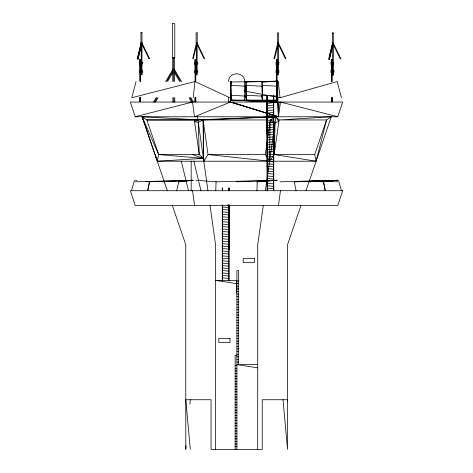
<?xml version="1.0" encoding="UTF-8"?>
<svg xmlns="http://www.w3.org/2000/svg" width="473" height="473" viewBox="0 0 473 473"><rect width="100%" height="100%" fill="white"/><g stroke="black" fill="none" stroke-linecap="round" stroke-linejoin="round"><path stroke-width="0.71" d="M273.607 169.257L267.204 168.63L267.044 95.629L267.044 100.128L268.386 100.513M331.585 97.556L331.538 101.943L331.508 97.562M139.967 97.337L139.896 101.719L139.896 97.332M140.239 81.267L140.611 59.356L139.896 59.32L139.896 81.25M195.13 97.651L195.059 102.05L195.059 97.651M195.591 70.518L195.775 59.515L195.059 59.515L195.059 81.516M276.64 86.648L276.403 100.583L276.38 59.515L277.101 59.515L277.101 100.583L276.38 59.515M276.936 69.052L277.101 59.515M207.954 190.714L203.792 161.21L208.019 154.547L269.58 161.21L274.174 154.547L275.091 122.377L270.869 120.26M189.933 97.645L192.493 102.05L194.545 116.772L230.386 102.05L278.455 116.772L278.946 102.05M215.765 190.714L216.084 181.803L195.852 180.266M256.916 190.714L257.235 181.803L277.148 180.266L215.765 181.803M230.457 102.05L278.455 116.772L277.757 102.05L230.386 100.128L230.599 95.032M231.061 84.105L231.185 81.196M231.185 81.995L277.757 81.196L276.959 100.128L277.757 102.05L231.185 100.128L230.386 81.196L231.185 81.995L231.185 100.128M186.108 445.702L185.777 449.35L185.777 244.813L172.355 205.442M189.904 404.113L190.306 399.738M287.377 401.193L287.507 399.738L262.219 399.738L262.219 449.35L211.047 449.35L211.047 399.738L185.777 399.738L190.306 449.35M193.191 97.728L194.971 81.563L229.848 97.728M228.636 81.563C228.252 71.281 245.032 71.281 244.642 81.563L244.642 100.288M278.455 116.772L280.477 102.05L337.787 116.772L342.665 102.05L231.185 102.05L278.455 116.772L277.828 102.05M278.455 205.442L280.477 190.714M306.001 190.714L331.289 116.772L326.547 119.953L316.094 161.21L157.278 161.21L142.131 116.772L146.872 119.953L194.326 119.953L275.883 116.772L278.834 121.738L275.091 122.377L270.012 121.732L269.58 161.21L265.353 154.547L270.184 120.544M263.301 205.442L257.708 244.813L257.708 449.35M265.388 190.714L275.883 116.772L203.148 119.953L146.872 119.953L158.662 154.547L157.278 161.21L203.396 158.384L203.792 161.21L203.148 119.953L267.316 119.953M331.289 116.772L279.088 119.953L326.547 119.953L314.716 154.547L316.094 161.21L274.174 154.547L279.088 119.953L275.883 116.772L270.266 119.953M147.83 190.714L149.385 181.803L193.102 180.266L178.711 181.803L193.102 180.266L135.177 181.803M147.606 190.714L149.61 181.803L145.761 181.401M176.701 190.714L178.711 181.803M332.318 44.166L332.549 43.149L332.738 74.971L333.453 74.929L333.288 33.033L332.448 32.992L332.223 43.232L333.27 43.203M333.264 43.185L340.879 58.758L340.282 58.794L332.543 43.232L333.264 43.185L329.474 59.456L328.871 59.492L332.549 43.149L328.883 58.226L329.486 58.191L332.318 46.939M137.82 57.676L137.495 59.078L138.092 59.054L141.238 45.964M138.146 56.269L141.256 42.925L140.936 42.931L140.936 32.726L141.977 32.702L141.977 62.395M140.936 42.931L141.734 43.835L148.894 58.551L149.498 58.528L141.977 42.889L141.256 42.854L137.495 59.024L138.092 59.054M196.419 43.031L192.659 58.717L193.256 58.717L197.135 43.031L204.661 58.717L204.058 58.717L196.419 43.031L196.419 74.923L197.135 74.923L197.135 43.031M277.74 43.031L273.979 58.717L274.577 58.717L278.461 43.031L285.982 58.717L285.385 58.717L277.74 43.031L277.74 74.923L278.461 74.923L278.538 32.832L277.42 32.832L277.42 43.073L278.538 43.073M141.977 42.889L138.092 58.002L137.495 58.025L141.256 42.854L141.776 42.972M136.07 81.563L131.778 97.728L194.971 81.563M131.518 190.714L134.474 180.266M300.97 205.442L287.507 244.813L287.507 449.35L283.025 399.738M153.589 102.05L156.208 97.598M165.58 81.711L172.704 69.632L172.704 57.676L174.561 57.676L174.638 81.498M154.535 102.05L157.131 97.645M166.78 81.285L173.65 69.632L173.65 57.676M155.446 102.05L158.041 97.645M167.69 81.285L172.881 72.475M245.641 100.128L277.757 102.05L277.757 81.196L276.959 81.995L277.757 100.128L268.297 100.518M198.323 122.377L203.148 119.953L203.396 158.384L158.662 154.547L142.131 116.772L197.962 119.835L194.58 121.732L198.323 122.377L199.204 154.547L203.396 158.384L203.402 121.732L208.019 154.547L265.353 154.547M333.288 33.033L332.164 33.039M332.223 43.232L332.785 43.179M330.728 72.15L334.074 72.133M142.604 70.767L139.263 70.767M142.054 32.726L140.936 32.726M272.424 100.513L273.766 100.128M269.947 95.812L280.04 97.728L337.166 81.563L341.453 97.728M230.635 102.05L130.335 102.05L135.213 116.772L192.523 102.05M278.29 102.422L280.477 102.05M325.394 190.714L323.384 181.803L337.385 180.266L280.081 181.803M331.029 63.991C329.48 64.281 335.221 64.245 333.672 63.973M267.204 103.303L273.607 102.676L273.607 153.973M267.204 105.745L273.607 105.118M267.204 108.187L273.607 107.566M267.204 110.629L273.607 110.008L273.766 153.973L273.648 152.146M267.204 113.071L273.607 112.45M267.204 115.513L273.607 114.892M267.204 117.96L273.607 117.334L273.766 153.973L273.631 149.787M267.204 120.402L273.607 119.775M267.204 122.844L273.607 122.217M267.204 125.286L273.607 124.665L273.766 153.973L273.607 146.648L267.204 147.269M267.204 127.728L273.607 127.107M267.204 130.17L273.607 129.549L273.766 153.973L273.607 144.206L267.204 144.827M267.204 132.611L273.607 131.991L273.766 153.973L273.607 141.764L267.204 142.385M267.204 135.059L273.607 134.433M267.204 137.501L273.607 136.874M267.204 139.943L273.607 139.322L273.766 153.973L273.625 102.274M267.204 149.716L273.607 149.09M267.204 152.158L273.607 151.531M267.204 157.042L273.607 156.421M267.204 188.798L273.607 188.177M222.446 258.914L228.843 258.293M164.048 181.803L193.102 180.266M308.952 181.803L337.385 180.266L323.384 181.803M262.503 81.995L277.757 81.196L245.641 81.995L246.445 100.128L277.757 102.05L262.503 100.128L261.699 96.09L261.699 95.292L262.503 100.128L262.503 81.995L261.699 81.995L262.503 100.128M261.699 81.995L277.757 81.196M141.977 63.843L141.977 74.675L141.256 74.71L141.256 63.808M236.5 181.803L277.148 180.266L256.916 181.803L257.235 181.803M294.513 181.803L337.385 180.266L294.289 181.803L296.074 190.714M331.502 62.779C328.292 63.045 336.386 62.998 333.187 62.773M332.673 70.897C325.909 71.051 337.929 71.169 333.234 70.897M194.297 62.797L197.897 62.797M275.617 62.797L279.218 62.797M194.297 63.997L197.897 63.997M275.617 63.997L279.218 63.997M194.297 70.962L197.897 70.962M275.617 70.962L279.218 70.962M194.297 72.162L197.897 72.162M275.617 72.162L279.218 72.162M245.641 81.995L246.445 81.995L246.445 100.128L245.641 96.09L245.641 95.292L246.445 100.128L245.641 85.382L246.445 100.128M230.386 100.128L277.757 100.128L276.959 85.382L277.757 100.128L276.959 96.09L276.959 95.292L277.757 100.128M229.712 101.73L228.636 101.73L228.636 97.408M135.213 116.772L337.787 116.772M267.044 134.433L267.044 102.05L267.204 190.619L267.204 101.866M158.662 154.547L199.204 154.547L194.326 119.953M274.174 154.547L314.716 154.547M229.003 188.467L228.849 190.66M236.902 281.057L238.664 281.057M236.902 283.664L238.664 283.664M236.902 286.277L238.664 286.277M236.902 288.891L238.664 288.891M236.902 291.498L238.664 291.498M236.902 294.111L238.664 294.111M236.902 296.725L238.664 296.725M236.902 299.338L238.664 299.338M236.902 301.945L238.664 301.945M236.902 304.559L238.664 304.559M236.902 307.172L238.664 307.172M236.902 309.78L238.664 309.78M236.902 312.393L238.664 312.393M236.902 315L238.664 315M236.902 317.614L238.664 317.614M236.902 320.227L238.664 320.227M236.902 322.834L238.664 322.834M236.902 325.448L238.664 325.448M236.902 328.061L238.664 328.061M236.902 330.668L238.664 330.668M236.902 333.282L238.664 333.282M236.902 335.895L238.664 335.895M236.902 338.502L238.664 338.502M236.902 341.116L238.664 341.116M236.902 343.729L238.664 343.729M236.902 346.337L238.664 346.337M236.902 348.95L238.664 348.95M236.902 351.563L238.664 351.563M236.902 354.171L238.664 354.171M236.902 355.282L235.146 355.282L235.146 449.291M236.902 356.784L238.664 356.784M236.902 359.397L238.664 359.397M236.902 362.011L238.664 362.011M257.708 364.618L236.902 364.618L257.708 367.823M235.146 365.724L236.902 365.724M235.146 368.337L236.902 368.337M235.146 370.95L236.902 370.95M235.146 373.558L236.902 373.558M235.146 376.171L236.902 376.171M235.146 378.784L236.902 378.784M235.146 381.392L236.902 381.392M235.146 384.005L236.902 384.005M235.146 386.618L236.902 386.618M235.146 389.226L236.902 389.226M235.146 391.839L236.902 391.839M235.146 394.452L236.902 394.452M235.146 397.06L236.902 397.06M235.146 399.673L236.902 399.673M235.146 402.287L236.902 402.287M235.146 404.9L236.902 404.9M235.146 407.507L236.902 407.507M235.146 410.121L236.902 410.121M235.146 412.734L236.902 412.734M235.146 415.341L236.902 415.341M235.146 417.955L236.902 417.955M235.146 420.568L236.902 420.568M235.146 423.175L236.902 423.175M235.146 425.789L236.902 425.789M235.146 428.402L236.902 428.402M235.146 431.009L236.902 431.009M235.146 433.623L236.902 433.623M235.146 436.23L236.902 436.23M235.146 438.843L236.902 438.843M235.146 441.457L236.902 441.457M235.146 444.064L236.902 444.064M235.146 446.678L236.902 446.678M322.426 181.396L337.823 181.803M311.595 181.39L323.615 181.803L325.17 190.714M138.092 58.002L137.495 58.025M148.894 58.551L149.498 58.528M141.256 74.645L141.977 74.675M329.486 58.191L328.883 58.226M340.879 58.758L340.282 58.794M329.474 59.456L328.871 59.492M333.453 74.929L332.738 74.971M246.445 85.382L261.699 86.181M246.445 95.292L261.699 96.09M262.503 85.382L276.959 86.181M231.185 85.382L245.641 86.181M262.503 95.292L276.959 96.09M231.185 95.292L245.641 96.09M267.204 153.973L273.607 154.6M267.204 158.863L273.607 159.484M267.204 161.305L273.607 161.926M267.204 163.747L273.607 164.368M267.204 166.189L273.607 166.815M267.204 171.078L273.607 171.699M267.204 173.52L273.607 174.141M267.204 175.962L273.607 176.583M267.204 178.404L273.607 179.025M267.204 183.288L273.607 183.914M267.204 185.735L273.607 186.356M227.424 205.034L228.843 205.17L229.003 249.141L222.446 248.52M222.446 206.991L228.843 207.612M222.446 209.433L228.843 210.059M222.446 211.88L228.843 212.501M222.446 214.322L228.843 214.943M222.446 216.764L228.843 217.385M222.446 219.206L228.843 219.827L229.003 249.141L228.843 246.699L222.446 246.078M222.446 221.648L228.843 222.269M222.446 224.09L228.843 224.71M222.446 226.537L228.843 227.158L229.003 249.141L228.843 244.257L222.446 243.636M222.446 228.979L228.843 229.6M222.446 231.421L228.843 232.042L229.003 249.141L228.843 241.815L222.446 241.195M222.446 233.863L228.843 234.484L229.003 249.141L228.855 204.939M222.446 236.305L228.843 236.926L229.003 249.141L228.843 239.368L222.446 238.747M222.446 250.962L228.843 251.583M222.446 253.404L228.843 254.025M222.446 255.852L228.843 256.472M222.446 260.735L228.843 261.356M222.446 263.177L228.843 263.798M222.446 265.619L228.843 266.24M222.446 268.061L228.843 268.682M222.446 270.503L228.843 271.13M222.446 272.951L228.843 273.571M222.446 275.392L228.843 276.013M222.446 277.834L228.843 278.455M135.615 180.266L137.064 180.426M261.699 100.128L277.757 102.05M236.382 283.575L215.576 280.371L236.382 280.371L236.382 292.929M243.991 90.881L267.062 95.262M192.263 154.547L203.396 158.384L197.537 116.772M181.579 81.711L174.561 69.632L172.704 69.632L172.781 81.498M190.82 97.598L193.404 102.05M180.426 81.285L173.65 69.632L173.727 81.421M174.36 72.475L179.48 81.285M188.987 97.645L191.547 102.05M143.218 119.953L142.131 116.772L167.336 190.714M341.482 190.714L338.526 180.266M155.286 154.168L156.338 158.443M193.871 161.21L198.435 180.178M198.778 181.585L200.978 190.714M181.33 161.21L185.901 180.178M186.238 181.585L188.437 190.714M210.024 205.442L215.576 244.813L215.576 449.35M192.523 190.714L194.545 205.442M278.266 81.563L280.04 97.728M332.158 97.598L332.259 101.979L332.229 97.521M195.059 59.515L195.432 81.516M195.704 97.651L195.775 102.05L195.775 97.651M140.268 81.232L139.896 59.32L140.611 59.291L140.611 81.947M140.552 98.035L140.611 101.683M273.613 137.59L273.766 153.973L273.613 135.16M332.135 81.539L332.005 59.563L331.283 59.61L331.413 81.504M174.744 97.645L174.768 102.05M173.828 97.627L173.857 102.05M172.881 97.645L172.911 102.05M273.619 100.802L273.607 95.629L273.607 100.566M273.766 95.629L273.766 100.802M273.766 102.05L273.766 190.619L273.607 181.461M273.607 101.89L273.607 180.248M267.204 95.629L267.204 100.802M238.664 364.618L238.664 270.609L236.902 270.609L236.902 449.291M230.386 81.196L230.386 102.05M229.003 190.779L229.003 187.846L228.843 190.696M229.003 204.714L229.003 280.897M228.843 205.158L228.843 280.897M222.446 190.749L222.286 187.846L222.286 190.779M222.446 205.282L222.446 280.897M222.286 204.714L222.286 280.897M195.775 59.515L195.775 81.516M191.181 161.21L191.181 190.714M141.256 42.854L141.256 62.43M140.611 97.337L140.611 101.754M172.468 23.65L172.444 57.907L174.791 57.907L174.768 23.65L172.468 23.65M332.005 59.563L331.762 81.486L331.283 59.61L332.005 59.563M342.665 190.714L337.787 205.442L135.213 205.442L130.335 190.714L342.665 190.714M139.263 62.554L142.734 62.596L139.263 62.554M139.263 63.749L142.734 63.79L139.263 63.749M139.263 71.89L142.734 71.926L139.263 71.89M197.217 32.832L196.1 32.832L196.1 43.073L197.217 43.073L197.217 32.832M254.385 258.53L243.187 258.53L243.187 262.533L254.385 262.533L254.385 258.53M230.02 338.443L218.816 338.443L218.816 342.446L230.02 342.446L230.02 338.443"/></g></svg>
